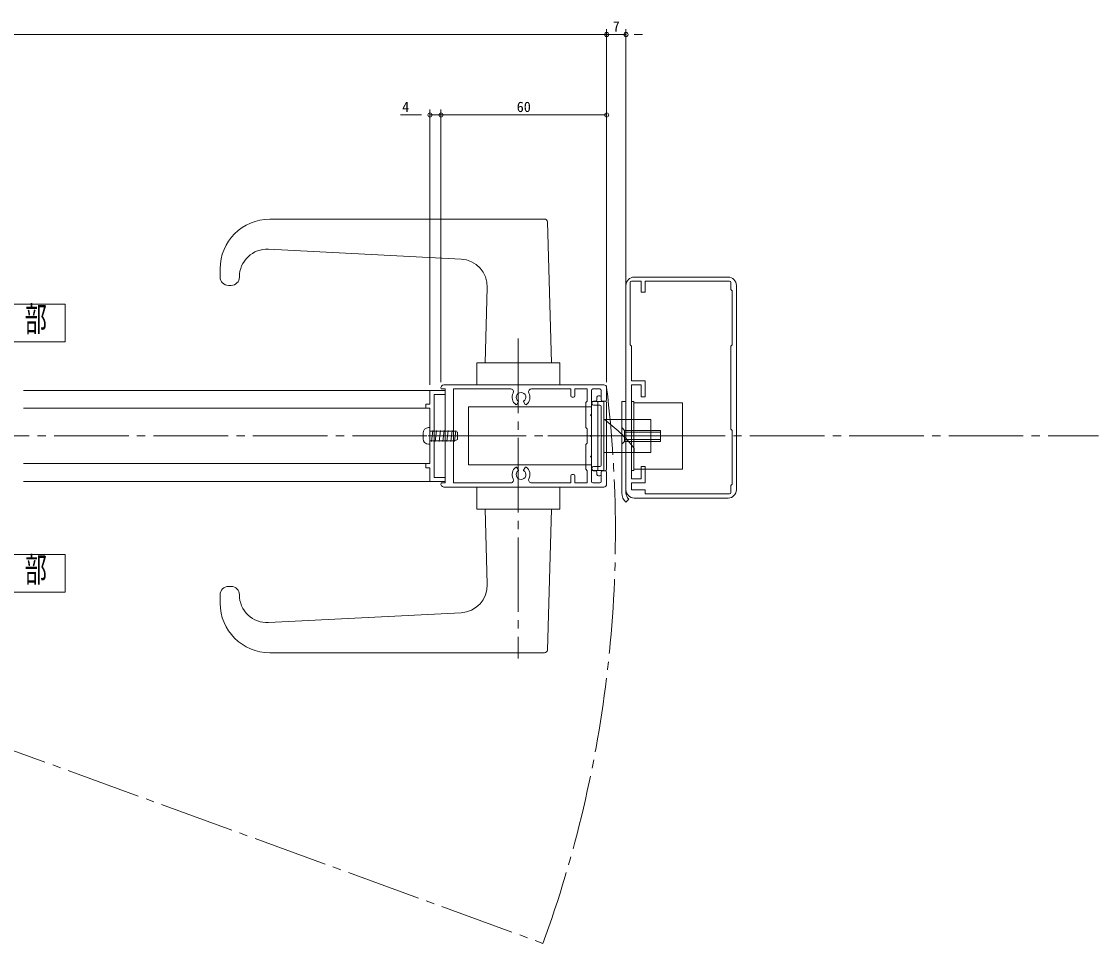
# Model space of a CAD drawing. Units: millimetres at full size. Extents: x -600 to 2301, y -735 to 832.
# Drawn here: x 1911 to 2301.1, y -693.7 to -359.9 of the extents above; entities that cross this region are included whole.
import ezdxf
from ezdxf.enums import TextEntityAlignment as Align

# ---------------------------------------------------------------- set-up
doc = ezdxf.new("R2010")
doc.units = ezdxf.units.MM
doc.header["$LTSCALE"] = 3
doc.header["$PDMODE"] = 32
doc.header["$PDSIZE"] = 1.5
for name, pattern in [('CHAIN2', [12, 9, -1, 1, -1]), ('DASHED1', [1.8, 1.2, -0.6]), ('DOUBLE_CHAIN2', [12.8, 9, -1, 0.6, -0.6, 0.6, -1])]:
    doc.linetypes.add(name, pattern=pattern)
for name, color, linetype, lineweight in [('0-0_アンカー', 7, 'Continuous', 18), ('0-1_1手摺寸法', 6, 'Continuous', 18), ('0-2_3中心線', 2, 'CHAIN2', 18), ('0-3_41ｱﾙﾐ', 6, 'Continuous', 18), ('0-8_CSLAYER2', 7, 'Continuous', 18), ('0-D_MOJI', 4, 'Continuous', 9)]:
    doc.layers.add(name, color=color, linetype=linetype, lineweight=lineweight)
doc.styles.add('ＭＳ ゴシック', font='')
doc.styles.get('ＭＳ ゴシック').set_extended_font_data('MS Gothic')

msp = doc.modelspace()

# ---------------------------------------------------------------- linework, layer by layer
at = {"layer": '0-0_アンカー', "color": 4, "lineweight": 9}
for p, q in [((2122.926, -490.411), (2122.926, -362.576)), ((2122.926, -490.411), (2122.926, -362.576)), ((2129.926, -489.611), (2129.926, -362.576)), ((2122.926, -364.576), (1692.628, -364.576)), ((1695.628, -364.576), (2119.926, -364.576)), ((2119.926, -364.576), (2116.926, -364.576)), ((2122.926, -364.576), (2129.926, -364.576)), ((2129.926, -364.576), (2122.926, -364.576)), ((2132.926, -364.576), (2135.926, -364.576)), ((2055.926, -393.693), (2048.259, -393.693)), ((2058.926, -491.411), (2058.926, -391.693)), ((2062.926, -393.693), (2058.926, -393.693)), ((2058.926, -393.693), (2062.926, -393.693)), ((2062.926, -490.411), (2062.926, -391.693)), ((2062.926, -478.411), (2062.926, -391.693)), ((2122.926, -393.693), (2062.926, -393.693)), ((2065.926, -393.693), (2119.926, -393.693)), ((2065.926, -393.693), (2068.926, -393.693)), ((2122.926, -490.411), (2122.926, -391.693))]:
    msp.add_line(p, q, dxfattribs=at)
at = {"layer": '0-0_アンカー', "color": 4}
for p in [(2122.926, -364.576), (2129.926, -364.576), (2058.926, -393.693), (2062.926, -393.693), (2122.926, -393.693)]:
    msp.add_point(p, dxfattribs=at)
at = {"layer": '0-1_1手摺寸法'}
for p, q in [((2132.926, -452.411), (2166.926, -452.411)), ((2129.926, -529.411), (2129.926, -455.411)), ((2131.426, -476.911), (2131.426, -454.411)), ((2131.926, -453.911), (2135.426, -453.911)), ((2135.426, -453.911), (2135.426, -457.911)), ((2136.926, -453.911), (2136.926, -457.911)), ((2136.926, -453.911), (2167.426, -453.911)), ((2167.926, -454.411), (2167.926, -456.911)), ((2167.926, -456.911), (2167.926, -454.411)), ((2169.926, -529.411), (2169.926, -455.411)), ((2135.426, -457.911), (2136.926, -457.911)), ((2168.426, -476.911), (2168.426, -457.411)), ((2131.926, -489.911), (2131.926, -477.411)), ((2167.926, -507.411), (2167.926, -477.411)), ((2131.926, -489.911), (2136.926, -489.911)), ((2131.926, -525.411), (2131.926, -491.411)), ((2131.926, -491.411), (2135.426, -491.411)), ((2136.926, -489.911), (2136.926, -495.811)), ((2168.426, -527.411), (2168.426, -507.911)), ((2135.426, -521.011), (2136.926, -521.011)), ((2135.426, -525.411), (2135.426, -521.011)), ((2136.926, -526.911), (2136.926, -521.011)), ((2131.926, -525.411), (2135.426, -525.411)), ((2131.926, -529.411), (2131.926, -526.911)), ((2131.926, -526.911), (2136.926, -526.911)), ((2131.926, -529.411), (2136.926, -529.411)), ((2136.926, -530.911), (2136.926, -529.411)), ((2167.926, -530.411), (2167.926, -527.911)), ((2132.926, -532.411), (2166.926, -532.411)), ((2136.926, -530.911), (2167.426, -530.911))]:
    msp.add_line(p, q, dxfattribs=at)
at = {"layer": '0-1_1手摺寸法', "color": 7}
for p, q in [((2168.426, -457.411), (2167.926, -456.911)), ((2131.426, -476.911), (2131.926, -477.411)), ((2168.426, -476.911), (2167.926, -477.411)), ((2168.426, -507.911), (2167.926, -507.411)), ((2168.426, -527.411), (2167.926, -527.911))]:
    msp.add_line(p, q, dxfattribs=at)
at = {"layer": '0-1_1手摺寸法', "color": 3}
for p, q in [((2058.926, -498.411), (2058.926, -493.411)), ((2058.926, -493.411), (2064.426, -493.411)), ((2060.426, -524.911), (2060.426, -494.911)), ((2060.426, -494.911), (2064.426, -494.911)), ((2058.926, -519.911), (2058.926, -499.911)), ((2058.926, -526.411), (2058.926, -521.411)), ((2058.926, -526.411), (2064.426, -526.411)), ((2060.426, -524.911), (2064.426, -524.911))]:
    msp.add_line(p, q, dxfattribs=at)
at = {"layer": '0-1_1手摺寸法'}
msp.add_lwpolyline([(2135.426, -491.411), (2135.426, -495.811), (2136.926, -495.811)], dxfattribs=at)
at = {"layer": '0-1_1手摺寸法', "color": 3}
for points in [[(2058.926, -499.911), (2057.426, -499.911), (2057.426, -498.411), (2058.926, -498.411)], [(2058.926, -519.911), (2057.426, -519.911), (2057.426, -521.411), (2058.926, -521.411)]]:
    msp.add_lwpolyline(points, dxfattribs=at)
at = {"layer": '0-1_1手摺寸法'}
for centre, radius, start, end in [((2132.926, -455.411), 3, 90, 180), ((2166.926, -455.411), 3, 0, 90), ((2131.926, -454.411), 0.5, 90, 180), ((2167.426, -454.411), 0.5, 0, 90), ((2132.926, -529.411), 3, 180, 270), ((2166.926, -529.411), 3, 270, 0), ((2167.426, -530.411), 0.5, 270, 0)]:
    msp.add_arc(centre, radius, start, end, dxfattribs=at)
at = {"layer": '0-2_3中心線'}
for p, q in [((2090.926, -474.656), (2090.926, -590.557)), ((1526.828, -509.911), (2301.062, -509.911)), ((1691.128, -544.911), (2099.873, -693.682))]:
    msp.add_line(p, q, dxfattribs=at)
msp.add_arc((1691.128, -544.911), 434.977, 340, 6.932, dxfattribs=at)
at = {"layer": '0-3_41ｱﾙﾐ'}
for p, q in [((1911.741, -493.411), (2064.426, -493.411)), ((1911.741, -499.911), (2058.926, -499.911)), ((1911.741, -519.911), (2058.926, -519.911)), ((1911.741, -526.411), (2064.426, -526.411))]:
    msp.add_line(p, q, dxfattribs=at)
at = {"layer": '0-8_CSLAYER2', "color": 3}
for p, q in [((2100.454, -431.411), (2000.926, -431.411)), ((2102.926, -483.411), (2101.454, -432.382)), ((2070.23, -445.908), (2000.44, -442.313)), ((1982.926, -452.411), (1982.926, -449.411)), ((1989.926, -452.411), (1989.926, -452.3)), ((1986.926, -455.411), (1985.926, -455.411)), ((2078.926, -483.411), (2079.711, -456.183)), ((2105.926, -483.411), (2075.926, -483.411)), ((2075.926, -491.411), (2075.926, -483.411)), ((2105.926, -491.411), (2105.926, -483.411)), ((2121.926, -497.411), (2117.426, -497.411)), ((2117.426, -497.411), (2117.426, -522.411)), ((2119.726, -497.411), (2119.726, -522.411)), ((2121.926, -497.411), (2121.926, -522.411)), ((2072.926, -499.411), (2072.926, -520.411)), ((2117.426, -499.411), (2072.926, -499.411)), ((2117.426, -520.411), (2072.926, -520.411)), ((2121.926, -522.411), (2117.426, -522.411)), ((2075.926, -528.411), (2075.926, -536.411)), ((2105.926, -528.411), (2105.926, -536.411)), ((2105.926, -536.411), (2075.926, -536.411)), ((2078.926, -536.411), (2079.711, -563.639)), ((2102.926, -536.411), (2101.454, -587.44)), ((1986.926, -564.411), (1985.926, -564.411)), ((1982.926, -567.411), (1982.926, -570.411)), ((1989.926, -567.411), (1989.926, -567.522)), ((2070.23, -573.914), (2000.44, -577.509)), ((2100.454, -588.411), (2000.926, -588.411))]:
    msp.add_line(p, q, dxfattribs=at)
at = {"layer": '0-8_CSLAYER2'}
for p, q in [((2121.926, -491.411), (2063.926, -491.411)), ((2064.426, -492.911), (2063.156, -492.911)), ((2088.176, -492.911), (2067.426, -492.911)), ((2067.426, -492.911), (2067.426, -526.911)), ((2109.926, -492.911), (2095.676, -492.911)), ((2109.926, -492.911), (2109.926, -495.411)), ((2111.426, -492.911), (2111.426, -495.411)), ((2115.926, -492.911), (2111.426, -492.911)), ((2115.926, -492.911), (2115.926, -497.311)), ((2117.426, -493.411), (2117.426, -501.839)), ((2120.426, -492.911), (2117.926, -492.911)), ((2120.926, -493.411), (2120.926, -496.811)), ((2122.926, -492.411), (2122.926, -496.811)), ((2091.012, -497.494), (2090.44, -498.485)), ((2092.84, -497.494), (2093.412, -498.485)), ((2110.926, -495.911), (2110.426, -495.911)), ((2115.926, -497.311), (2115.426, -497.811)), ((2115.426, -497.811), (2115.426, -506.811)), ((2117.626, -497.811), (2117.626, -498.311)), ((2118.126, -497.311), (2118.926, -497.311)), ((2118.126, -498.811), (2120.426, -498.811)), ((2119.426, -495.911), (2119.426, -496.811)), ((2119.926, -495.411), (2120.426, -495.411)), ((2120.926, -495.911), (2120.926, -496.811)), ((2122.426, -497.311), (2121.426, -497.311)), ((2121.426, -497.311), (2122.426, -497.311)), ((2122.926, -497.811), (2122.926, -509.911)), ((2129.926, -497.411), (2128.426, -497.411)), ((2128.426, -530.557), (2128.426, -497.411)), ((2129.926, -530.557), (2129.926, -497.411)), ((2131.926, -497.411), (2132.726, -497.411)), ((2132.726, -497.411), (2132.726, -522.411)), ((2150.426, -497.911), (2132.726, -497.911)), ((2150.426, -521.911), (2150.426, -497.911)), ((2117.426, -501.839), (2117.146, -502.324)), ((2117.426, -502.983), (2117.146, -502.499)), ((2117.426, -502.983), (2117.426, -509.339)), ((2120.926, -499.311), (2120.926, -509.339)), ((2115.926, -507.311), (2115.426, -506.811)), ((2115.926, -507.311), (2115.926, -509.911)), ((2115.926, -512.511), (2115.926, -509.911)), ((2117.426, -509.339), (2117.146, -509.824)), ((2117.426, -510.483), (2117.146, -509.999)), ((2117.426, -510.483), (2117.426, -516.839)), ((2120.926, -509.339), (2121.207, -509.827)), ((2120.926, -510.483), (2121.207, -509.995)), ((2120.926, -520.511), (2120.926, -510.483)), ((2122.926, -522.011), (2122.926, -509.911)), ((2129.426, -507.911), (2129.426, -511.911)), ((2129.426, -508.611), (2142.426, -508.611)), ((2142.426, -507.911), (2142.426, -511.911)), ((2115.926, -512.511), (2115.426, -513.011)), ((2115.426, -522.011), (2115.426, -513.011)), ((2128.426, -512.911), (2129.426, -511.911)), ((2129.426, -511.211), (2142.426, -511.211)), ((2129.426, -511.911), (2142.426, -511.911)), ((2117.426, -516.839), (2117.146, -517.324)), ((2117.426, -517.983), (2117.146, -517.499)), ((2117.426, -517.983), (2117.426, -526.411)), ((2091.012, -522.328), (2090.44, -521.337)), ((2092.84, -522.328), (2093.412, -521.337)), ((2115.926, -522.511), (2115.426, -522.011)), ((2115.926, -526.911), (2115.926, -522.511)), ((2117.626, -522.011), (2117.626, -521.511)), ((2118.126, -521.011), (2120.426, -521.011)), ((2118.126, -522.511), (2118.926, -522.511)), ((2122.426, -522.511), (2121.426, -522.511)), ((2121.426, -522.511), (2122.426, -522.511)), ((2131.926, -522.411), (2132.726, -522.411)), ((2150.426, -521.911), (2132.726, -521.911)), ((2109.926, -526.911), (2109.926, -524.411)), ((2110.926, -523.911), (2110.426, -523.911)), ((2111.426, -526.911), (2111.426, -524.411)), ((2119.426, -523.911), (2119.426, -523.011)), ((2119.926, -524.411), (2120.426, -524.411)), ((2120.926, -523.911), (2120.926, -523.011)), ((2120.926, -523.011), (2120.926, -526.411)), ((2120.926, -526.411), (2120.926, -523.011)), ((2122.926, -523.011), (2122.926, -527.411)), ((2122.926, -527.411), (2122.926, -523.011)), ((2121.926, -528.411), (2063.926, -528.411)), ((2088.176, -526.911), (2067.426, -526.911)), ((2109.926, -526.911), (2095.676, -526.911)), ((2115.926, -526.911), (2111.426, -526.911)), ((2120.426, -526.911), (2117.926, -526.911)), ((2130.926, -532.793), (2129.926, -533.911))]:
    msp.add_line(p, q, dxfattribs=at)
at = {"layer": '0-8_CSLAYER2', "color": 6, "linetype": 'DOUBLE_CHAIN2'}
for p, q in [((2138.926, -503.911), (2121.926, -503.911)), ((2138.926, -503.911), (2138.926, -515.911)), ((2132.926, -514.411), (2132.926, -515.911)), ((2138.926, -515.911), (2121.926, -515.911))]:
    msp.add_line(p, q, dxfattribs=at)
at = {"layer": '0-8_CSLAYER2', "linetype": 'CHAIN2'}
for p, q in [((2152.019, -509.911), (2101.597, -509.911)), ((2123.56, -509.911), (2142.847, -509.911))]:
    msp.add_line(p, q, dxfattribs=at)
at = {"layer": '0-8_CSLAYER2'}
for points in [[(1887.525, -462.168), (1926.838, -462.168), (1926.838, -475.788), (1887.525, -475.788)], [(1887.525, -552.867), (1926.838, -552.867), (1926.838, -566.487), (1887.525, -566.487)]]:
    msp.add_lwpolyline(points, close=True, dxfattribs=at)
for points in [[(2064.426, -492.911), (2064.426, -526.911), (2063.156, -526.911)], [(2128.426, -506.911), (2129.426, -507.911), (2142.426, -507.911)]]:
    msp.add_lwpolyline(points, dxfattribs=at)
at = {"layer": '0-8_CSLAYER2', "color": 3}
for centre, radius, start, end in [((2000.926, -449.411), 18, 90, 180), ((2100.454, -432.411), 1, 1.652, 90), ((1999.926, -452.3), 10, 87.051, 180), ((2069.715, -455.895), 10, 358.348, 87.051), ((1985.926, -452.411), 3, 180, 270), ((1986.926, -452.411), 3, 270, 0), ((1985.926, -567.411), 3, 90, 180), ((1986.926, -567.411), 3, 0, 90), ((2069.715, -563.927), 10, 272.949, 1.652), ((1999.926, -567.522), 10, 180, 272.949), ((2000.926, -570.411), 18, 180, 270), ((2100.454, -587.411), 1, 270, 358.348)]:
    msp.add_arc(centre, radius, start, end, dxfattribs=at)
at = {"layer": '0-8_CSLAYER2'}
for centre, radius, start, end in [((2063.926, -492.411), 1, 90, 206.833), ((2121.926, -492.411), 1, 0, 90), ((2063.16, -492.722), 0.189, 227.954, 271.123), ((2088.176, -493.911), 1, 331.928, 90), ((2091.926, -495.911), 3.25, 151.928, 235.941), ((2091.926, -495.911), 1.75, 90, 237.306), ((2091.926, -495.911), 1.75, 302.694, 90), ((2091.926, -495.911), 3.25, 304.059, 28.072), ((2095.676, -493.911), 1, 90, 208.072), ((2117.926, -493.411), 0.5, 90, 180), ((2120.426, -493.411), 0.5, 0, 90), ((2090.16, -498.228), 0.38, 261.732, 317.349), ((2090.925, -497.459), 0.0936, 338.01, 60.613), ((2092.927, -497.459), 0.0936, 119.387, 201.99), ((2093.691, -498.228), 0.38, 222.651, 278.268), ((2110.426, -495.411), 0.5, 180, 270), ((2110.926, -495.411), 0.5, 270, 0), ((2118.126, -497.811), 0.5, 90, 180), ((2118.126, -498.311), 0.5, 180, 270), ((2118.926, -496.811), 0.5, 270, 0), ((2119.926, -495.911), 0.5, 90, 180), ((2120.426, -495.911), 0.5, 0, 90), ((2120.426, -499.311), 0.5, 0, 90), ((2121.426, -496.811), 0.5, 180, 270), ((2121.426, -496.811), 0.5, 180, 270), ((2122.426, -496.811), 0.5, 270, 0), ((2122.426, -497.811), 0.5, 0, 90), ((2117.326, -502.411), 0.2, 145.881, 214.119), ((2117.326, -509.911), 0.2, 145.881, 214.119), ((2121.026, -509.911), 0.2, 324.917, 35.083), ((2117.326, -517.411), 0.2, 145.881, 214.119), ((2091.926, -523.911), 3.25, 124.059, 208.072), ((2090.16, -521.595), 0.38, 42.651, 98.268), ((2091.926, -523.911), 1.75, 122.694, 270), ((2090.925, -522.363), 0.0936, 299.387, 21.99), ((2091.926, -523.911), 1.75, 270, 57.306), ((2092.927, -522.363), 0.0936, 158.01, 240.613), ((2093.691, -521.595), 0.38, 81.732, 137.349), ((2091.926, -523.911), 3.25, 331.928, 55.941), ((2118.126, -521.511), 0.5, 90, 180), ((2118.126, -522.011), 0.5, 180, 270), ((2118.926, -523.011), 0.5, 0, 90), ((2120.426, -520.511), 0.5, 270, 0), ((2121.426, -523.011), 0.5, 90, 180), ((2121.426, -523.011), 0.5, 90, 180), ((2122.426, -522.011), 0.5, 270, 0), ((2122.426, -523.011), 0.5, 0, 90), ((2088.176, -525.911), 1, 270, 28.072), ((2095.676, -525.911), 1, 151.928, 270), ((2110.426, -524.411), 0.5, 90, 180), ((2110.926, -524.411), 0.5, 0, 90), ((2117.926, -526.411), 0.5, 180, 270), ((2119.926, -523.911), 0.5, 180, 270), ((2120.426, -523.911), 0.5, 270, 0), ((2120.426, -526.411), 0.5, 270, 0), ((2063.926, -527.411), 1, 153.167, 270), ((2063.16, -527.1), 0.189, 88.877, 132.046), ((2121.926, -527.411), 1, 270, 0), ((2132.926, -530.557), 4.5, 180, 228.19), ((2132.926, -530.557), 3, 180, 228.19)]:
    msp.add_arc(centre, radius, start, end, dxfattribs=at)
at = {"layer": '0-8_CSLAYER2', "color": 6, "linetype": 'DOUBLE_CHAIN2'}
msp.add_arc((2092.837, -545.396), 50.667, 37.701, 54.963, dxfattribs=at)
at = {"layer": '0-D_MOJI'}
for p, q in [((2058.426, -506.911), (2058.726, -506.911)), ((2056.426, -508.911), (2056.426, -510.911)), ((2058.926, -507.111), (2058.926, -512.711)), ((2058.926, -508.161), (2067.926, -508.161)), ((2059.988, -507.911), (2059.519, -511.911)), ((2059.988, -507.911), (2059.519, -511.911)), ((2061.306, -507.911), (2060.837, -511.911)), ((2061.306, -507.911), (2060.837, -511.911)), ((2062.715, -507.911), (2062.246, -511.911)), ((2062.715, -507.911), (2062.246, -511.911)), ((2064.125, -507.911), (2063.656, -511.911)), ((2064.125, -507.911), (2063.656, -511.911)), ((2065.535, -507.911), (2065.065, -511.911)), ((2065.535, -507.911), (2065.065, -511.911)), ((2066.944, -507.911), (2066.475, -511.911)), ((2066.944, -507.911), (2066.475, -511.911)), ((2068.354, -507.911), (2067.884, -511.911)), ((2068.354, -507.911), (2067.884, -511.911)), ((2067.926, -508.161), (2068.926, -508.575)), ((2068.926, -508.575), (2068.926, -511.247)), ((2058.426, -512.911), (2058.726, -512.911)), ((2058.926, -511.661), (2067.926, -511.661)), ((2067.926, -511.661), (2068.926, -511.247))]:
    msp.add_line(p, q, dxfattribs=at)
at = {"layer": '0-D_MOJI', "color": 3, "linetype": 'DASHED1', "lineweight": 18}
msp.add_line((2052.933, -509.911), (2072.087, -509.911), dxfattribs=at)
at = {"layer": '0-D_MOJI'}
for centre, radius, start, end in [((2058.426, -508.911), 2, 90, 180), ((2058.726, -507.111), 0.2, 0, 90), ((2058.426, -510.911), 2, 180, 270), ((2058.726, -512.711), 0.2, 270, 0)]:
    msp.add_arc(centre, radius, start, end, dxfattribs=at)

# ---------------------------------------------------------------- texts
at = {"layer": '0-0_アンカー', "color": 4, "style": 'ＭＳ ゴシック'}
for s, p in [('7', (2125.146, -364.648)), ('4', (2048.886, -393.765)), ('60', (2090.366, -393.765))]:
    msp.add_text(s, height=3.754, dxfattribs=at).set_placement(p, align=Align.BOTTOM_LEFT)
at = {"layer": '0-0_アンカー', "color": 3, "style": 'ＭＳ ゴシック', "width": 0.65}
for s, p in [('内\u3000部', (1896.226, -474.788)), ('外\u3000部', (1896.226, -565.487))]:
    msp.add_text(s, height=9.009, dxfattribs=at).set_placement(p, align=Align.BOTTOM_LEFT)

doc.saveas('drawing.dxf')
